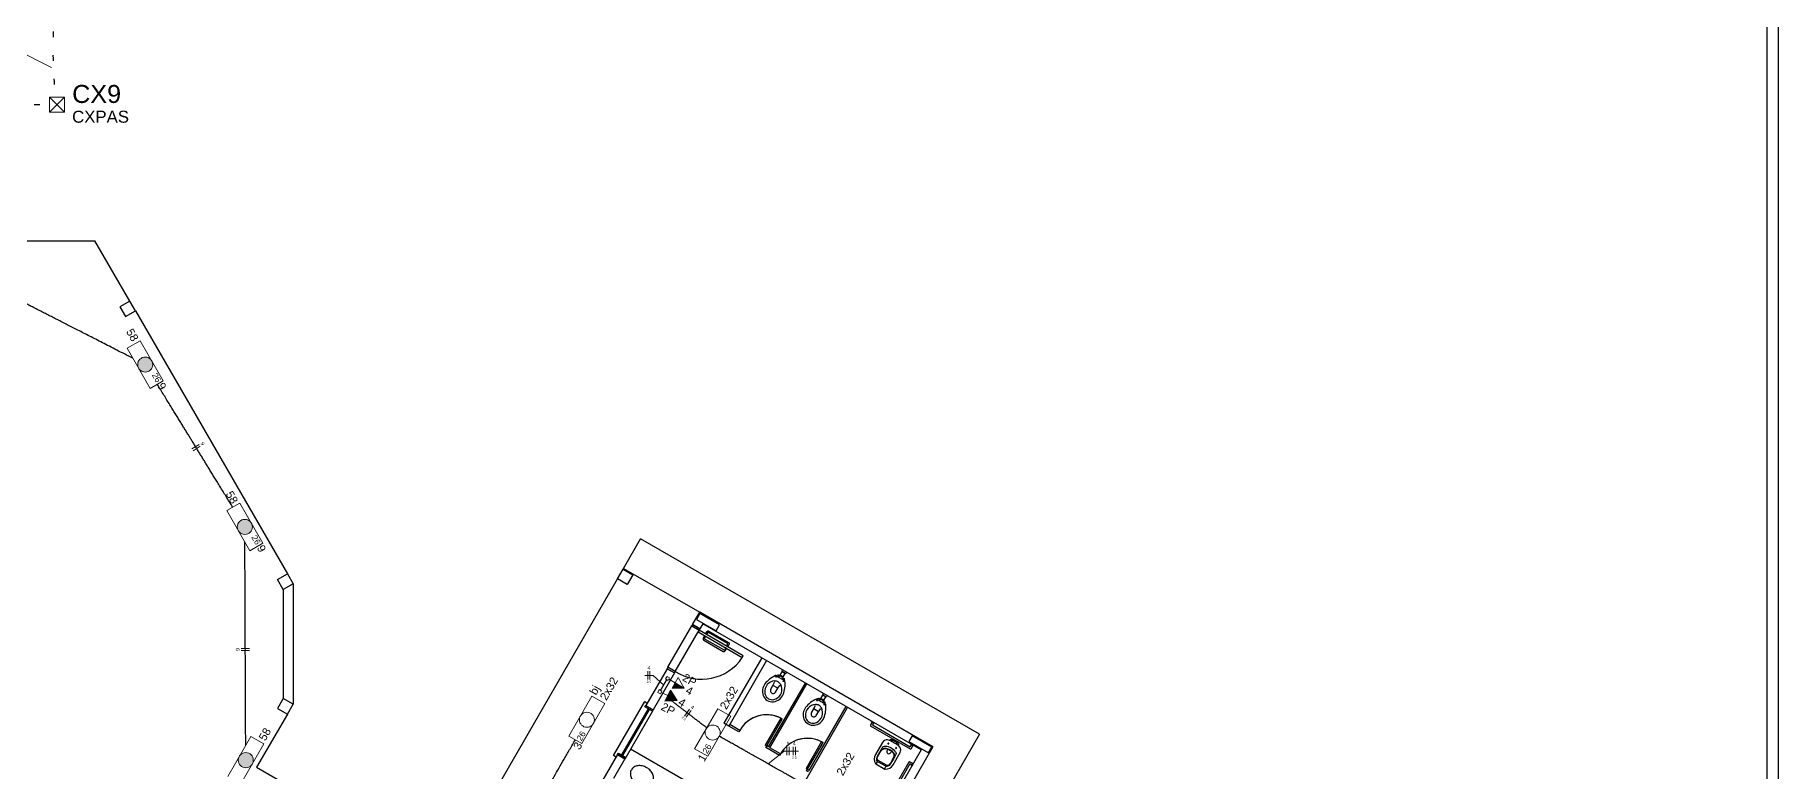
# Model space of a CAD drawing. Extents: x 210 to 779, y 61 to 241.
# Drawn here: x 374.4 to 405.15, y 196.05 to 209.04 of the extents above; entities that cross this region are included whole.
import ezdxf

# ---------------------------------------------------------------- set-up
doc = ezdxf.new("R2010")
doc.units = 0
doc.header["$LTSCALE"] = 2
doc.set_wipeout_variables(frame=1)
doc.linetypes.add('DOT2', pattern=[3.175, 0, -3.175])
doc.layers.get('0').update_dxf_attribs({"linetype": 'CONTINUOUS'})
for name, color, linetype in [('A-JANEL', 3, 'CONTINUOUS'), ('A-MURO', 2, 'CONTINUOUS'), ('A-PARED', 5, 'CONTINUOUS'), ('A-PAREDE', 5, 'CONTINUOUS'), ('A-PILAR', 6, 'CONTINUOUS'), ('A-PISOS-NIVEL', 1, 'CONTINUOUS'), ('A-WC', 1, 'CONTINUOUS'), ('ARQ-ALV-CORTE', 5, 'CONTINUOUS'), ('ARQ-ALV-VISTA2', 2, 'CONTINUOUS'), ('ARQ-BNC-VISTA', 1, 'CONTINUOUS'), ('ARQ-ESQ-CORTE', 3, 'CONTINUOUS'), ('ARQ-ESQ-VISTA1', 2, 'CONTINUOUS'), ('ARQ-ESQ-VISTA2', 1, 'CONTINUOUS'), ('PAG', 1, 'CONTINUOUS')]:
    doc.layers.add(name, color=color, linetype=linetype)
for name, color, linetype, lineweight in [('EL-Condutos', 4, 'CONTINUOUS', 30), ('EL-Fios', 9, 'CONTINUOUS', 20), ('EL-Textos fios', 7, 'CONTINUOUS', 20), ('EL-Textos pontos', 5, 'CONTINUOUS', 20), ('P-SIMBOL', 5, 'CONTINUOUS', 20)]:
    doc.layers.add(name, color=color, linetype=linetype, lineweight=lineweight)
doc.styles.add('Arial', font='arial.ttf')

msp = doc.modelspace()

# ---------------------------------------------------------------- hatches: boundary and pattern name
at = {"layer": 'P-SIMBOL'}
h = msp.add_hatch(color=256, dxfattribs=at)
h.paths.add_polyline_path([(366.502, 203.248, 1), (366.237, 203.248, 1)])
h.paths.add_polyline_path([(370.117, 205.072, 1), (369.852, 205.072, 1)])
h.paths.add_polyline_path([(372.847, 205.076, 1), (372.582, 205.076, 1)])
h.paths.add_polyline_path([(376.21, 203.222, 1), (376.475, 203.222, 1)])
h = msp.add_hatch(color=256, dxfattribs=at)
h.paths.add_polyline_path([(377.967, 200.357, 1), (378.232, 200.357, 1)])
h.paths.add_polyline_path([(378.248, 196.24, 1), (377.983, 196.24, 1)])
h.paths.add_polyline_path([(376.486, 193.337, 1), (376.221, 193.337, 1)])
at = {"layer": 'P-SIMBOL', "linetype": 'Continuous'}
for points in [[(385.51, 197.283), (385.727, 197.295), (385.608, 197.476)], [(385.69, 197.606), (385.852, 197.512), (385.636, 197.512)]]:
    msp.add_hatch(color=256, dxfattribs=at).paths.add_polyline_path(points)

# ---------------------------------------------------------------- linework, layer by layer
at = {"color": 8}
for p, q in [((386.637, 196.843), (386.55, 196.893)), ((387.548, 196.353), (387.533, 196.327))]:
    msp.add_line(p, q, dxfattribs=at)
at = {"layer": 'A-JANEL', "color": 251}
msp.add_line((385.173, 197.205), (385.303, 197.13), dxfattribs=at)
at = {"layer": 'A-MURO', "color": 251}
for p, q in [((404.948, 222.31), (404.948, 172.31)), ((405.148, 222.31), (405.148, 172.31))]:
    msp.add_line(p, q, dxfattribs=at)
at = {"layer": 'A-PARED', "color": 251}
msp.add_lwpolyline([(384.945, 199.512), (384.845, 199.339), (384.672, 199.439), (384.772, 199.612)], close=True, dxfattribs=at)
at = {"layer": 'A-PAREDE', "color": 251}
for p, q in [((385.998, 198.635), (386.123, 198.851)), ((390.237, 196.478), (386.123, 198.851)), ((386.128, 198.56), (385.998, 198.635)), ((386.128, 198.56), (385.998, 198.635)), ((386.178, 198.646), (386.128, 198.56)), ((386.178, 198.646), (386.128, 198.56)), ((390.032, 196.423), (386.178, 198.646)), ((385.548, 197.855), (385.173, 197.205)), ((385.678, 197.78), (385.303, 197.13)), ((385.678, 197.78), (385.548, 197.855)), ((385.678, 197.78), (385.548, 197.855)), ((385.173, 197.205), (385.303, 197.13)), ((390.032, 196.423), (389.158, 194.907)), ((390.237, 196.478), (389.288, 194.832))]:
    msp.add_line(p, q, dxfattribs=at)
for points in [[(375.896, 204.242), (375.996, 204.069), (376.17, 204.169), (376.07, 204.342)], [(378.776, 199.254), (378.676, 199.427), (378.849, 199.527), (378.949, 199.354)], [(386.474, 198.63), (386.128, 198.83), (386.068, 198.726), (386.414, 198.526)], [(378.776, 197.327), (378.676, 197.154), (378.849, 197.054), (378.949, 197.227)]]:
    msp.add_lwpolyline(points, close=True, dxfattribs=at)
at = {"layer": 'A-PILAR', "color": 251}
for points in [[(378.776, 199.254), (378.676, 199.427), (378.849, 199.527), (378.949, 199.354)], [(378.776, 197.327), (378.676, 197.154), (378.849, 197.054), (378.949, 197.227)]]:
    msp.add_lwpolyline(points, close=True, dxfattribs=at)
at = {"layer": 'A-PISOS-NIVEL', "color": 251}
for p, q in [((374.228, 205.405), (375.456, 205.405)), ((376.07, 204.342), (375.456, 205.405)), ((376.17, 204.169), (378.849, 199.527)), ((384.78, 199.626), (385.08, 200.145)), ((391.057, 196.698), (385.08, 200.145)), ((381.645, 194.19), (384.78, 199.626)), ((384.78, 199.626), (386.123, 198.851)), ((378.949, 199.354), (378.949, 197.227)), ((378.776, 199.254), (378.776, 197.327)), ((378.849, 197.054), (378.307, 196.115)), ((391.057, 196.698), (388.234, 191.804)), ((378.307, 196.115), (381.645, 194.19))]:
    msp.add_line(p, q, dxfattribs=at)
at = {"layer": 'A-WC', "color": 251}
for p, q in [((387.934, 195.786), (388.733, 197.172)), ((386.815, 196.74), (386.638, 196.842)), ((386.83, 196.766), (386.653, 196.868)), ((386.83, 196.766), (386.815, 196.74))]:
    msp.add_line(p, q, dxfattribs=at)
msp.add_arc((387.306, 196.491), 0.55, 60.0228, 150.0228, dxfattribs=at)
at = {"layer": 'ARQ-ALV-CORTE', "color": 251}
msp.add_line((385.998, 198.635), (386.128, 198.56), dxfattribs=at)
at = {"layer": 'ARQ-ALV-VISTA2', "color": 251, "ltscale": 0.1}
for p, q in [((387.217, 198.047), (386.551, 196.892)), ((387.304, 197.997), (386.638, 196.842)), ((387.534, 197.726), (387.506, 197.742)), ((387.544, 197.743), (387.579, 197.803)), ((387.596, 197.713), (387.544, 197.743)), ((387.585, 197.834), (387.574, 197.814)), ((387.574, 197.812), (387.577, 197.81)), ((387.577, 197.81), (387.575, 197.808)), ((387.576, 197.805), (387.633, 197.772)), ((387.577, 197.81), (387.638, 197.775)), ((387.596, 197.713), (387.631, 197.773)), ((387.638, 197.775), (387.636, 197.773)), ((387.638, 197.775), (387.64, 197.774)), ((387.654, 197.794), (387.643, 197.774)), ((387.337, 196.473), (387.988, 197.602)), ((387.363, 196.458), (388.014, 197.587)), ((387.363, 196.458), (388.014, 197.587)), ((387.377, 197.491), (387.416, 197.559)), ((387.416, 197.559), (387.441, 197.616)), ((387.5, 197.51), (387.416, 197.559)), ((387.441, 197.616), (387.439, 197.619)), ((387.461, 197.442), (387.5, 197.51)), ((387.473, 197.731), (387.47, 197.732)), ((387.473, 197.731), (387.621, 197.645)), ((387.5, 197.51), (387.538, 197.56)), ((387.504, 197.713), (387.517, 197.736)), ((387.521, 197.703), (387.534, 197.726)), ((387.534, 197.726), (387.537, 197.731)), ((387.589, 197.701), (387.537, 197.731)), ((387.538, 197.56), (387.541, 197.561)), ((387.573, 197.673), (387.586, 197.696)), ((387.586, 197.696), (387.589, 197.701)), ((387.586, 197.696), (387.614, 197.68)), ((387.59, 197.663), (387.603, 197.686)), ((387.621, 197.645), (387.624, 197.644)), ((388.056, 196.059), (388.707, 197.187)), ((388.096, 197.076), (388.135, 197.144)), ((388.135, 197.144), (388.16, 197.202)), ((388.219, 197.096), (388.135, 197.144)), ((388.16, 197.202), (388.158, 197.204)), ((388.192, 197.316), (388.189, 197.318)), ((388.192, 197.316), (388.34, 197.23)), ((388.219, 197.096), (388.257, 197.145)), ((388.223, 197.298), (388.236, 197.321)), ((388.253, 197.311), (388.225, 197.328)), ((388.24, 197.288), (388.253, 197.311)), ((388.253, 197.311), (388.256, 197.316)), ((388.308, 197.286), (388.256, 197.316)), ((388.257, 197.145), (388.26, 197.146)), ((388.263, 197.328), (388.298, 197.389)), ((388.315, 197.298), (388.263, 197.328)), ((388.292, 197.258), (388.305, 197.282)), ((388.304, 197.42), (388.293, 197.4)), ((388.293, 197.397), (388.296, 197.395)), ((388.296, 197.395), (388.294, 197.393)), ((388.295, 197.39), (388.352, 197.357)), ((388.296, 197.395), (388.357, 197.361)), ((388.305, 197.282), (388.308, 197.286)), ((388.305, 197.282), (388.333, 197.265)), ((388.309, 197.248), (388.322, 197.272)), ((388.315, 197.298), (388.35, 197.359)), ((388.34, 197.23), (388.343, 197.229)), ((388.357, 197.361), (388.355, 197.358)), ((388.357, 197.361), (388.359, 197.359)), ((388.373, 197.38), (388.362, 197.36)), ((386.638, 196.842), (386.551, 196.892)), ((387.555, 196.982), (387.28, 196.506)), ((387.291, 196.465), (387.581, 196.967)), ((387.555, 196.982), (387.581, 196.967)), ((388.18, 197.028), (388.219, 197.096)), ((388.274, 196.568), (387.999, 196.091)), ((388.01, 196.05), (388.3, 196.553)), ((388.274, 196.568), (388.3, 196.553)), ((384.674, 196.339), (384.199, 195.516)), ((384.804, 196.264), (384.604, 195.918)), ((384.674, 196.339), (384.804, 196.264)), ((384.674, 196.339), (384.804, 196.264)), ((387.337, 196.473), (387.28, 196.506)), ((387.337, 196.473), (387.28, 196.506)), ((387.534, 196.325), (387.291, 196.465)), ((387.337, 196.473), (387.306, 196.491)), ((387.549, 196.351), (387.363, 196.458)), ((387.549, 196.351), (387.534, 196.325)), ((388.056, 196.059), (387.999, 196.091)), ((388.056, 196.059), (387.999, 196.091)), ((388.041, 196.033), (388.01, 196.05)), ((388.056, 196.059), (388.025, 196.076))]:
    msp.add_line(p, q, dxfattribs=at)
at = {"layer": 'ARQ-ALV-VISTA2', "color": 251}
for points in [[(386.113, 198.534), (386.128, 198.56), (385.998, 198.635), (385.983, 198.609)], [(386.875, 198.054), (386.892, 198.084), (386.113, 198.534), (386.095, 198.503)], [(385.678, 197.78), (385.693, 197.806), (385.563, 197.881), (385.548, 197.855)]]:
    msp.add_lwpolyline(points, close=True, dxfattribs=at)
at = {"layer": 'ARQ-ALV-VISTA2', "color": 251, "ltscale": 0.1}
for points in [[(389.209, 196.897, -0.414214), (389.196, 196.894), (389.161, 196.914, -0.414214), (389.157, 196.927), (389.209, 196.897)], [(389.902, 196.498, -0.414214), (389.889, 196.494), (389.854, 196.514, -0.414214), (389.85, 196.528), (389.902, 196.498)], [(385.038, 195.808, 0.059992), (385.101, 195.787, 0.087531), (385.178, 195.784, 0.105501), (385.248, 195.809, 0.123031), (385.292, 195.855, 0.123031), (385.31, 195.916, 0.105501), (385.297, 195.989, 0.087531), (385.256, 196.054, 0.07802), (385.189, 196.108, 0.07802), (385.109, 196.139, 0.087531), (385.032, 196.142, 0.105501), (384.962, 196.117, 0.123031), (384.918, 196.071, 0.123031), (384.9, 196.01, 0.105501), (384.913, 195.937, 0.087531), (384.954, 195.872, 0.059024), (385.003, 195.829, 0.07802)], [(389.867, 196.137, -0.414214), (389.864, 196.151), (389.884, 196.185, -0.414214), (389.897, 196.189), (389.867, 196.137)]]:
    msp.add_lwpolyline(points, format="xyb", dxfattribs=at)
msp.add_lwpolyline([(384.819, 196.29), (384.804, 196.264), (384.674, 196.339), (384.689, 196.365)], close=True, dxfattribs=at)
for centre in [(387.473, 197.71), (387.603, 197.635), (388.192, 197.295), (388.322, 197.22)]:
    msp.add_circle(centre, 0.00682, dxfattribs=at)
for centre, radius, start, end in [((387.691, 197.306), 0.477, 113.8624, 117.241), ((387.502, 197.735), 0.00909, 60.0228, 113.8624), ((387.54, 197.737), 0.00697, 60.0228, 240.0228), ((387.575, 197.813), 0.002, 150.0228, 240.0228), ((387.577, 197.807), 0.002, 150.0228, 240.0228), ((387.634, 197.774), 0.002, 240.0228, 330.0228), ((387.641, 197.775), 0.002, 240.0228, 330.0228), ((387.438, 197.458), 0.208, 142.3423, 200.9207), ((387.457, 197.451), 0.187, 92.7027, 185.7713), ((387.656, 197.29), 0.484, 113.7805, 142.3423), ((387.419, 197.467), 0.0486, 150.0228, 330.0228), ((387.453, 197.525), 0.112, 60.0228, 92.7027), ((387.465, 197.724), 0.00909, 60.0228, 119.0053), ((387.387, 197.491), 0.187, 294.2742, 27.3429), ((387.453, 197.525), 0.112, 27.3429, 60.0228), ((387.592, 197.707), 0.00697, 240.0228, 60.0228), ((387.147, 197.583), 0.484, 337.7033, 6.3682), ((387.61, 197.672), 0.00909, 6.1832, 60.0228), ((387.144, 197.622), 0.477, 2.8046, 6.1832), ((387.619, 197.636), 0.00909, 6.3586, 60.0228), ((387.406, 197.445), 0.174, 200.4995, 276.9109), ((387.429, 197.448), 0.159, 185.7713, 198.6929), ((387.403, 197.439), 0.132, 198.6929, 240.0228), ((387.403, 197.439), 0.132, 240.0228, 281.3527), ((387.402, 197.478), 0.208, 276.9109, 337.7033), ((387.398, 197.466), 0.159, 281.3527, 294.2742), ((388.157, 197.043), 0.208, 142.3423, 200.9207), ((388.176, 197.036), 0.187, 92.7027, 185.7713), ((388.375, 196.875), 0.484, 113.7805, 142.3423), ((388.172, 197.111), 0.112, 60.0228, 92.7027), ((388.184, 197.31), 0.00909, 60.0228, 119.0053), ((388.105, 197.076), 0.187, 294.2742, 27.3429), ((388.41, 196.892), 0.477, 113.8624, 117.241), ((388.221, 197.32), 0.00909, 60.0228, 113.8624), ((388.172, 197.111), 0.112, 27.3429, 60.0228), ((388.259, 197.322), 0.00697, 60.0228, 240.0228), ((388.294, 197.399), 0.002, 150.0228, 240.0228), ((388.296, 197.392), 0.002, 150.0228, 240.0228), ((388.311, 197.292), 0.00697, 240.0228, 60.0228), ((387.866, 197.168), 0.484, 337.7033, 6.3682), ((388.329, 197.257), 0.00909, 6.1832, 60.0228), ((387.863, 197.207), 0.477, 2.8046, 6.1832), ((388.338, 197.221), 0.00909, 6.3586, 60.0228), ((388.353, 197.359), 0.002, 240.0228, 330.0228), ((388.36, 197.361), 0.002, 240.0228, 330.0228), ((388.125, 197.03), 0.174, 200.4995, 276.9109), ((388.148, 197.033), 0.159, 185.7713, 198.6929), ((388.122, 197.024), 0.132, 198.6929, 240.0228), ((388.122, 197.024), 0.132, 240.0228, 281.3527), ((388.138, 197.052), 0.0486, 150.0228, 330.0228), ((388.121, 197.064), 0.208, 276.9109, 337.7033), ((388.117, 197.051), 0.159, 281.3527, 294.2742), ((388.025, 196.076), 0.55, 60.0228, 150.0228), ((388.025, 196.076), 0.55, 63.1496, 150.0228)]:
    msp.add_arc(centre, radius, start, end, dxfattribs=at)
at = {"layer": 'ARQ-BNC-VISTA', "color": 251}
for p, q in [((385.563, 197.881), (385.983, 198.609)), ((385.693, 197.806), (386.095, 198.503)), ((387.372, 195.013), (384.903, 196.437))]:
    msp.add_line(p, q, dxfattribs=at)
at = {"layer": 'ARQ-ESQ-CORTE', "color": 251}
for points in [[(386.228, 198.427), (386.208, 198.392), (386.228, 198.427), (386.21, 198.437), (386.185, 198.394, 0.414214), (386.194, 198.36), (386.54, 198.16, 0.414214), (386.574, 198.169), (386.599, 198.212), (386.581, 198.223), (386.561, 198.189, -0.414214), (386.547, 198.185), (386.212, 198.378, -0.414214), (386.208, 198.392)], [(386.246, 198.457), (386.266, 198.491), (386.246, 198.457), (386.227, 198.468), (386.252, 198.511, -0.414214), (386.286, 198.52), (386.633, 198.32, -0.414214), (386.642, 198.286), (386.617, 198.243), (386.598, 198.254), (386.618, 198.288, 0.414214), (386.614, 198.302), (386.279, 198.495, 0.414214), (386.266, 198.491)]]:
    msp.add_lwpolyline(points, format="xyb", dxfattribs=at)
at = {"layer": 'ARQ-ESQ-VISTA1', "color": 251}
for p, q in [((385.215, 197.147), (384.745, 196.333)), ((385.232, 197.137), (384.763, 196.323)), ((385.288, 197.104), (384.819, 196.29))]:
    msp.add_line(p, q, dxfattribs=at)
msp.add_lwpolyline([(384.649, 196.296), (384.605, 196.321), (385.155, 197.274), (385.198, 197.249)], dxfattribs=at)
msp.add_lwpolyline([(385.303, 197.13), (385.288, 197.104), (385.158, 197.179), (385.173, 197.205)], close=True, dxfattribs=at)
at = {"layer": 'ARQ-ESQ-VISTA2', "color": 251, "linetype": 'Continuous'}
msp.add_arc((386.157, 198.534), 0.864, 237.4855, 326.1818, dxfattribs=at)
at = {"layer": 'EL-Condutos', "linetype": 'DOT2', "ltscale": 0.05}
for points in [[(375.225, 212.391), (375.19, 212.281), (375.156, 212.164), (375.122, 212.039), (375.089, 211.909), (375.057, 211.773), (375.026, 211.632), (374.996, 211.486), (374.966, 211.336), (374.938, 211.182), (374.912, 211.025), (374.886, 210.865), (374.862, 210.702), (374.839, 210.538), (374.818, 210.373), (374.799, 210.206), (374.781, 210.04), (374.766, 209.873), (374.752, 209.707), (374.74, 209.542), (374.73, 209.379), (374.723, 209.218), (374.717, 209.059), (374.714, 208.903), (374.714, 208.751), (374.716, 208.603), (374.72, 208.46), (374.727, 208.321), (374.737, 208.188), (374.75, 208.061), (374.766, 207.941)], [(367.703, 207.814), (368.034, 207.813), (368.344, 207.813), (368.635, 207.813), (368.908, 207.813), (369.165, 207.813), (369.408, 207.813), (369.637, 207.812), (369.854, 207.812), (370.06, 207.812), (370.258, 207.812), (370.449, 207.812), (370.633, 207.812), (370.813, 207.812), (370.99, 207.812), (371.165, 207.812), (371.34, 207.811), (371.517, 207.811), (371.696, 207.811), (371.88, 207.811), (372.069, 207.811), (372.266, 207.811), (372.471, 207.811), (372.686, 207.811), (372.913, 207.811), (373.153, 207.81), (373.407, 207.81), (373.677, 207.81), (373.965, 207.81), (374.272, 207.81), (374.599, 207.81)]]:
    msp.add_spline(points, degree=3, dxfattribs=at)
at = {"layer": 'EL-Condutos', "linetype": 'Continuous'}
for points in [[(376.123, 203.334), (375.977, 203.409), (375.839, 203.479), (375.709, 203.545), (375.586, 203.608), (375.47, 203.668), (375.36, 203.724), (375.255, 203.778), (375.155, 203.829), (375.059, 203.878), (374.967, 203.925), (374.878, 203.97), (374.791, 204.015), (374.707, 204.058), (374.623, 204.101), (374.54, 204.143), (374.458, 204.185), (374.374, 204.228), (374.29, 204.271), (374.204, 204.315), (374.116, 204.36), (374.025, 204.406), (373.93, 204.455), (373.832, 204.505), (373.728, 204.558), (373.62, 204.614), (373.505, 204.672), (373.384, 204.734), (373.257, 204.799), (373.121, 204.868), (372.977, 204.942)], [(377.887, 200.703), (377.827, 200.801), (377.77, 200.894), (377.716, 200.982), (377.665, 201.065), (377.617, 201.144), (377.57, 201.219), (377.526, 201.291), (377.484, 201.36), (377.443, 201.426), (377.404, 201.49), (377.366, 201.552), (377.329, 201.613), (377.292, 201.672), (377.256, 201.731), (377.221, 201.789), (377.185, 201.848), (377.149, 201.906), (377.112, 201.966), (377.075, 202.026), (377.037, 202.088), (376.998, 202.152), (376.957, 202.219), (376.915, 202.287), (376.871, 202.359), (376.825, 202.435), (376.776, 202.514), (376.725, 202.597), (376.672, 202.685), (376.615, 202.777), (376.555, 202.875)], [(378.115, 196.506), (378.114, 196.674), (378.113, 196.832), (378.113, 196.981), (378.112, 197.121), (378.112, 197.253), (378.111, 197.378), (378.111, 197.497), (378.11, 197.61), (378.11, 197.717), (378.109, 197.821), (378.109, 197.921), (378.109, 198.018), (378.108, 198.112), (378.108, 198.206), (378.107, 198.298), (378.107, 198.391), (378.107, 198.484), (378.106, 198.579), (378.106, 198.676), (378.106, 198.776), (378.105, 198.879), (378.105, 198.987), (378.104, 199.099), (378.104, 199.218), (378.103, 199.343), (378.103, 199.475), (378.102, 199.615), (378.102, 199.764), (378.101, 199.922), (378.1, 200.091)], [(385.435, 197.472), (385.439, 197.481), (385.444, 197.489), (385.449, 197.496), (385.453, 197.503), (385.457, 197.51), (385.46, 197.517), (385.464, 197.523), (385.467, 197.529), (385.471, 197.535), (385.474, 197.54), (385.477, 197.546), (385.48, 197.551), (385.483, 197.556), (385.486, 197.561), (385.489, 197.566), (385.492, 197.571), (385.495, 197.576), (385.498, 197.582), (385.501, 197.587), (385.504, 197.592), (385.507, 197.598), (385.51, 197.603), (385.514, 197.609), (385.517, 197.616), (385.521, 197.622), (385.525, 197.629), (385.529, 197.636), (385.534, 197.644), (385.538, 197.652), (385.543, 197.661)], [(386.247, 196.81), (386.217, 196.833), (386.188, 196.856), (386.159, 196.878), (386.131, 196.9), (386.104, 196.921), (386.078, 196.941), (386.052, 196.961), (386.027, 196.981), (386.002, 197), (385.978, 197.018), (385.955, 197.036), (385.933, 197.053), (385.911, 197.07), (385.89, 197.087), (385.869, 197.103), (385.849, 197.118), (385.83, 197.133), (385.811, 197.148), (385.793, 197.162), (385.775, 197.175), (385.758, 197.189), (385.742, 197.201), (385.726, 197.214), (385.71, 197.226), (385.695, 197.237), (385.681, 197.248), (385.667, 197.259), (385.654, 197.269), (385.641, 197.279), (385.628, 197.289)], [(381.715, 192.764), (381.816, 192.94), (381.912, 193.107), (382.003, 193.264), (382.089, 193.412), (382.17, 193.553), (382.247, 193.686), (382.32, 193.813), (382.39, 193.934), (382.457, 194.05), (382.522, 194.162), (382.585, 194.271), (382.646, 194.376), (382.705, 194.48), (382.764, 194.582), (382.823, 194.683), (382.881, 194.785), (382.94, 194.887), (383, 194.99), (383.061, 195.096), (383.123, 195.204), (383.188, 195.316), (383.255, 195.432), (383.325, 195.554), (383.399, 195.681), (383.476, 195.814), (383.557, 195.954), (383.642, 196.103), (383.733, 196.26), (383.829, 196.426), (383.931, 196.602)], [(388.19, 195.689), (388.1, 195.74), (388.017, 195.787), (387.94, 195.83), (387.869, 195.871), (387.803, 195.908), (387.742, 195.942), (387.686, 195.975), (387.633, 196.005), (387.583, 196.033), (387.536, 196.059), (387.492, 196.084), (387.45, 196.108), (387.409, 196.131), (387.369, 196.154), (387.33, 196.176), (387.29, 196.198), (387.25, 196.221), (387.209, 196.244), (387.167, 196.268), (387.123, 196.293), (387.076, 196.319), (387.026, 196.347), (386.973, 196.377), (386.917, 196.409), (386.856, 196.444), (386.79, 196.481), (386.719, 196.521), (386.642, 196.565), (386.559, 196.612), (386.469, 196.663)]]:
    msp.add_spline(points, degree=3, dxfattribs=at)
at = {"layer": 'EL-Fios'}
for p, q in [((377.167, 201.734), (377.294, 201.812)), ((377.186, 201.702), (377.314, 201.78)), ((378.183, 198.212), (378.033, 198.212)), ((378.183, 198.174), (378.033, 198.174)), ((385.209, 197.662), (385.209, 197.812)), ((385.246, 197.662), (385.246, 197.812)), ((385.854, 197.02), (385.946, 197.138)), ((385.884, 196.997), (385.975, 197.115)), ((387.661, 196.327), (387.661, 196.477)), ((387.699, 196.327), (387.699, 196.477)), ((387.774, 196.327), (387.774, 196.477)), ((387.811, 196.327), (387.811, 196.477))]:
    msp.add_line(p, q, dxfattribs=at)
at = {"layer": 'EL-Textos fios'}
for p, q in [((374.686, 208.464), (374.07, 208.777)), ((385.302, 197.737), (385.153, 197.737)), ((385.489, 197.566), (385.302, 197.737)), ((387.33, 196.176), (387.616, 196.402)), ((387.616, 196.402), (387.867, 196.402))]:
    msp.add_line(p, q, dxfattribs=at)
at = {"layer": 'P-SIMBOL'}
for p, q in [((374.655, 207.942), (374.92, 207.942)), ((374.655, 207.942), (374.655, 207.677)), ((374.655, 207.942), (374.92, 207.677)), ((374.92, 207.942), (374.655, 207.677)), ((374.92, 207.942), (374.92, 207.677)), ((374.655, 207.677), (374.92, 207.677)), ((376.024, 203.509), (376.253, 203.641)), ((376.661, 202.935), (376.253, 203.641)), ((376.432, 202.802), (376.024, 203.509)), ((376.432, 202.802), (376.661, 202.935)), ((377.78, 200.644), (378.01, 200.776)), ((378.188, 199.937), (377.78, 200.644)), ((378.418, 200.07), (378.01, 200.776)), ((378.188, 199.937), (378.418, 200.07)), ((385.386, 197.437), (385.41, 197.485)), ((385.433, 197.413), (385.386, 197.437)), ((385.41, 197.485), (385.457, 197.461)), ((385.457, 197.461), (385.433, 197.413)), ((385.559, 197.379), (385.445, 197.437)), ((385.51, 197.283), (385.608, 197.476)), ((385.52, 197.674), (385.547, 197.72)), ((385.566, 197.647), (385.52, 197.674)), ((385.547, 197.72), (385.593, 197.693)), ((385.593, 197.693), (385.566, 197.647)), ((385.69, 197.606), (385.579, 197.67)), ((385.608, 197.476), (385.727, 197.295)), ((385.636, 197.512), (385.745, 197.7)), ((385.852, 197.512), (385.636, 197.512)), ((385.852, 197.512), (385.69, 197.606)), ((385.745, 197.7), (385.852, 197.512)), ((383.815, 196.667), (384.223, 197.373)), ((384.044, 196.534), (384.452, 197.241)), ((384.223, 197.373), (384.452, 197.241)), ((385.727, 197.295), (385.51, 197.283)), ((386.034, 196.441), (386.442, 197.148)), ((386.442, 197.148), (386.672, 197.016)), ((386.264, 196.309), (386.672, 197.016)), ((377.797, 195.953), (378.205, 196.659)), ((378.027, 195.82), (378.435, 196.527)), ((378.205, 196.659), (378.435, 196.527)), ((383.815, 196.667), (384.044, 196.534)), ((386.034, 196.441), (386.264, 196.309))]:
    msp.add_line(p, q, dxfattribs=at)
for centre in [(376.342, 203.222), (378.099, 200.357), (384.134, 196.954), (386.353, 196.728), (378.116, 196.24)]:
    msp.add_circle(centre, 0.133, dxfattribs=at)
at = {"layer": 'PAG', "color": 251}
msp.add_arc((387.306, 196.491), 0.55, 63.1496, 150.0228, dxfattribs=at)

# ---------------------------------------------------------------- texts
at = {"layer": 'EL-Textos fios', "attachment_point": 8, "line_spacing_factor": 0.798, "style": 'Arial'}
for s, insert, char_height, width, rotation in [('9', (377.326, 201.81), 0.0653, 0.07837, 301.519), ('9', (378.007, 198.193), 0.0653, 0.07837, 90.0002), ('4', (385.977, 197.148), 0.0653, 0.07837, 322.2773), ('2.5', (385.832, 196.961), 0.0406, 0.14614, 322.2773)]:
    msp.add_mtext(s, dxfattribs=dict(at, insert=insert, char_height=char_height, width=width, rotation=rotation))
for s, insert, char_height, width in [('4', (385.227, 197.838), 0.0653, 0.07837), ('2.5', (385.227, 197.601), 0.0406, 0.14614), ('1', (387.68, 196.503), 0.0653, 0.07837), ('4', (387.793, 196.503), 0.0653, 0.07837), ('2.5', (387.793, 196.266), 0.0406, 0.14614)]:
    msp.add_mtext(s, dxfattribs=dict(at, insert=insert, char_height=char_height, width=width))
at = {"layer": 'EL-Textos pontos', "line_spacing_factor": 0.798, "style": 'Arial'}
for s, insert, char_height, width, attachment_point in [('CX9', (375.053, 207.835), 0.3177, 1.14372, 7), ('CXPAS', (375.554, 207.488), 0.2118, 1.2708, 8)]:
    msp.add_mtext(s, dxfattribs=dict(at, insert=insert, char_height=char_height, width=width, attachment_point=attachment_point))
for s, insert, char_height, width, attachment_point, rotation in [('58', (376.107, 203.613), 0.1412, 0.33888, 9, 299.9999), ('9', (376.601, 202.757), 0.141, 0.16944, 9, 299.9999), ('58', (377.864, 200.748), 0.1412, 0.33888, 9, 299.9999), ('9', (378.359, 199.892), 0.141, 0.16944, 9, 299.9999), ('2P', (385.91, 197.596), 0.1412, 0.33888, 8, 329.8403), ('bj', (384.33, 197.356), 0.1412, 0.33888, 7, 60.0001), ('2x32', (384.478, 197.282), 0.1412, 0.67776, 7, 60.0001), ('4', (385.91, 197.403), 0.141, 0.16944, 8, 333.1692), ('2x32', (386.594, 197.12), 0.1412, 0.67776, 7, 60.0001), ('2P', (385.534, 197.083), 0.1412, 0.33888, 8, 333.1692), ('4', (385.777, 197.197), 0.141, 0.16944, 8, 329.8403), ('58', (378.46, 196.567), 0.1412, 0.33888, 7, 60.0001), ('3', (384.007, 196.411), 0.141, 0.16944, 7, 60.0001), ('1', (386.203, 196.2), 0.141, 0.16944, 7, 60.0001), ('2x32', (388.65, 195.952), 0.1412, 0.67776, 7, 60.0001)]:
    msp.add_mtext(s, dxfattribs=dict(at, insert=insert, char_height=char_height, width=width, attachment_point=attachment_point, rotation=rotation))
at = {"layer": 'P-SIMBOL', "char_height": 0.1059, "width": 0.25416, "line_spacing_factor": 0.798, "style": 'Arial'}
for insert, attachment_point, rotation in [((376.536, 202.894), 9, 299.9999), ((378.292, 200.029), 9, 299.9999), ((384.038, 196.569), 7, 60.0001), ((386.258, 196.344), 7, 60.0001)]:
    msp.add_mtext('26', dxfattribs=dict(at, insert=insert, attachment_point=attachment_point, rotation=rotation))

# ---------------------------------------------------------------- next in the draw order: wipeouts: each hides what was drawn before it
at = {"color": 251, "ltscale": 0.1}
msp.add_wipeout([(389.309, 196.13), (389.228, 196.177), (389.224, 196.181), (389.221, 196.186), (389.219, 196.19), (389.216, 196.196), (389.214, 196.2), (389.21, 196.211), (389.206, 196.222), (389.205, 196.23), (389.203, 196.242), (389.202, 196.258), (389.202, 196.266), (389.202, 196.271), (389.202, 196.274), (389.202, 196.278), (389.204, 196.29), (389.206, 196.297), (389.207, 196.303), (389.21, 196.311), (389.212, 196.318), (389.213, 196.32), (389.216, 196.327), (389.221, 196.337), (389.222, 196.339), (389.347, 196.555), (389.354, 196.565), (389.357, 196.569), (389.363, 196.575), (389.369, 196.58), (389.374, 196.584), (389.377, 196.585), (389.38, 196.587), (389.383, 196.589), (389.385, 196.59), (389.39, 196.592), (389.394, 196.593), (389.403, 196.596), (389.412, 196.597), (389.417, 196.598), (389.428, 196.598), (389.438, 196.596), (389.449, 196.594), (389.46, 196.591), (389.467, 196.589), (389.467, 196.589), (389.468, 196.59), (389.472, 196.594), (389.474, 196.596), (389.476, 196.598), (389.48, 196.6), (389.482, 196.601), (389.484, 196.602), (389.485, 196.603), (389.486, 196.603), (389.491, 196.604), (389.492, 196.605), (389.493, 196.605), (389.495, 196.605), (389.495, 196.605), (389.496, 196.605), (389.497, 196.605), (389.497, 196.605), (389.498, 196.605), (389.499, 196.605), (389.5, 196.605), (389.501, 196.605), (389.503, 196.605), (389.505, 196.605), (389.508, 196.604), (389.511, 196.603), (389.514, 196.602), (389.518, 196.6), (389.519, 196.6), (389.611, 196.547), (389.611, 196.547), (389.611, 196.547), (389.612, 196.546), (389.613, 196.546), (389.614, 196.545), (389.616, 196.544), (389.617, 196.543), (389.618, 196.542), (389.62, 196.54), (389.621, 196.539), (389.623, 196.536), (389.624, 196.536), (389.625, 196.533), (389.627, 196.531), (389.627, 196.529), (389.628, 196.527), (389.629, 196.526), (389.629, 196.525), (389.629, 196.525), (389.63, 196.52), (389.63, 196.52), (389.63, 196.518), (389.631, 196.517), (389.631, 196.516), (389.631, 196.515), (389.631, 196.514), (389.631, 196.513), (389.631, 196.512), (389.631, 196.512), (389.631, 196.511), (389.631, 196.51), (389.631, 196.509), (389.631, 196.509), (389.631, 196.508), (389.631, 196.508), (389.63, 196.507), (389.63, 196.505), (389.63, 196.503), (389.63, 196.502), (389.628, 196.497), (389.627, 196.497), (389.627, 196.496), (389.628, 196.495), (389.632, 196.492), (389.636, 196.488), (389.639, 196.485), (389.65, 196.472), (389.655, 196.466), (389.658, 196.462), (389.66, 196.458), (389.663, 196.453), (389.664, 196.448), (389.665, 196.446), (389.666, 196.441), (389.668, 196.437), (389.669, 196.429), (389.669, 196.423), (389.67, 196.418), (389.669, 196.412), (389.669, 196.407), (389.668, 196.4), (389.666, 196.395), (389.665, 196.391), (389.663, 196.386), (389.663, 196.384), (389.662, 196.383), (389.662, 196.382), (389.66, 196.378), (389.659, 196.377), (389.659, 196.376), (389.659, 196.376), (389.534, 196.159), (389.529, 196.152), (389.526, 196.147), (389.524, 196.145), (389.522, 196.142), (389.52, 196.139), (389.518, 196.137), (389.516, 196.135), (389.515, 196.133), (389.514, 196.132), (389.513, 196.132), (389.512, 196.13), (389.503, 196.121), (389.5, 196.119), (389.497, 196.116), (389.495, 196.115), (389.494, 196.114), (389.492, 196.113), (389.49, 196.111), (389.487, 196.109), (389.486, 196.108), (389.482, 196.106), (389.477, 196.103), (389.469, 196.098), (389.466, 196.097), (389.456, 196.093), (389.448, 196.09), (389.44, 196.087), (389.424, 196.084), (389.415, 196.083), (389.406, 196.082), (389.396, 196.082), (389.392, 196.083), (389.391, 196.083)], dxfattribs=at).dxf.layer = 'ARQ-ALV-VISTA2'

# ---------------------------------------------------------------- next in the draw order: linework, layer by layer
at = {"layer": 'A-PAREDE', "color": 251}
msp.add_lwpolyline([(390.217, 196.472), (389.87, 196.672), (389.81, 196.568), (390.157, 196.368)], close=True, dxfattribs=at)
at = {"layer": 'ARQ-ALV-VISTA2', "color": 251, "ltscale": 0.1}
for p, q in [((389.228, 196.177), (389.391, 196.083)), ((389.391, 196.083), (389.382, 196.088)), ((389.387, 196.096), (389.405, 196.127))]:
    msp.add_line(p, q, dxfattribs=at)
for points in [[(389.165, 196.911), (389.138, 196.864, 0.414214), (389.143, 196.843), (389.836, 196.443, 0.414214), (389.857, 196.449), (389.884, 196.497)], [(389.387, 196.096, 0.407906), (389.391, 196.083, 0.131537), (389.396, 196.081, 0.273863), (389.534, 196.159), (389.659, 196.376, 0.319419), (389.649, 196.474, 0.074713), (389.593, 196.522, 0.017899), (389.507, 196.572, 0.074713), (389.437, 196.597, 0.319419), (389.347, 196.555), (389.222, 196.339, 0.273863), (389.224, 196.181, 0.136488), (389.228, 196.177, 0.402244), (389.241, 196.181), (389.259, 196.212, 0.337727), (389.258, 196.218)], [(389.467, 196.589, -0.378909), (389.519, 196.6), (389.611, 196.547, -0.378909), (389.628, 196.497)], [(389.53, 196.594, 0.414214), (389.518, 196.59), (389.507, 196.571)], [(389.6, 196.554, -0.414214), (389.603, 196.542), (389.592, 196.523)], [(389.315, 196.407, -0.305538), (389.404, 196.451, -0.097448), (389.48, 196.426, -0.097448), (389.54, 196.373, -0.305538), (389.546, 196.274)], [(389.881, 196.181), (389.834, 196.208, 0.414214), (389.813, 196.203), (389.413, 195.51, 0.414214), (389.419, 195.489), (389.467, 195.462)], [(389.442, 196.436), (389.428, 196.412, 1), (389.494, 196.374)]]:
    msp.add_lwpolyline(points, format="xyb", dxfattribs=at)
for points in [[(389.191, 196.896), (389.171, 196.862), (389.838, 196.477), (389.858, 196.512)], [(389.508, 196.398), (389.493, 196.373)], [(389.866, 196.155), (389.832, 196.175), (389.447, 195.508), (389.482, 195.488)]]:
    msp.add_lwpolyline(points, dxfattribs=at)
for points in [[(389.455, 196.54, 1), (389.448, 196.527, 1)], [(389.577, 196.387, -0.295956), (389.579, 196.329, 0.008003), (389.493, 196.18, -0.219669), (389.424, 196.129, -0.1825), (389.404, 196.133), (389.264, 196.214, -0.1825), (389.251, 196.229, -0.21967), (389.261, 196.314, 0.008003), (389.347, 196.463, -0.295956), (389.398, 196.49, -0.109342), (389.499, 196.459, -0.109342)], [(389.508, 196.398, -0.042994), (389.532, 196.373, -0.312272), (389.539, 196.279, 0.00507), (389.485, 196.184, -0.107996), (389.459, 196.154, -0.297508), (389.418, 196.152), (389.274, 196.235, -0.297509), (389.256, 196.272, -0.107996), (389.268, 196.309, 0.00507), (389.323, 196.404, -0.312272), (389.408, 196.444, -0.091294), (389.477, 196.42, -0.048111)], [(389.591, 196.462, 1), (389.583, 196.449, 1)]]:
    msp.add_lwpolyline(points, format="xyb", close=True, dxfattribs=at)
msp.add_arc((389.41, 196.125), 0.00533, 75.3779, 150.0228, dxfattribs=at)

doc.saveas('drawing.dxf')
